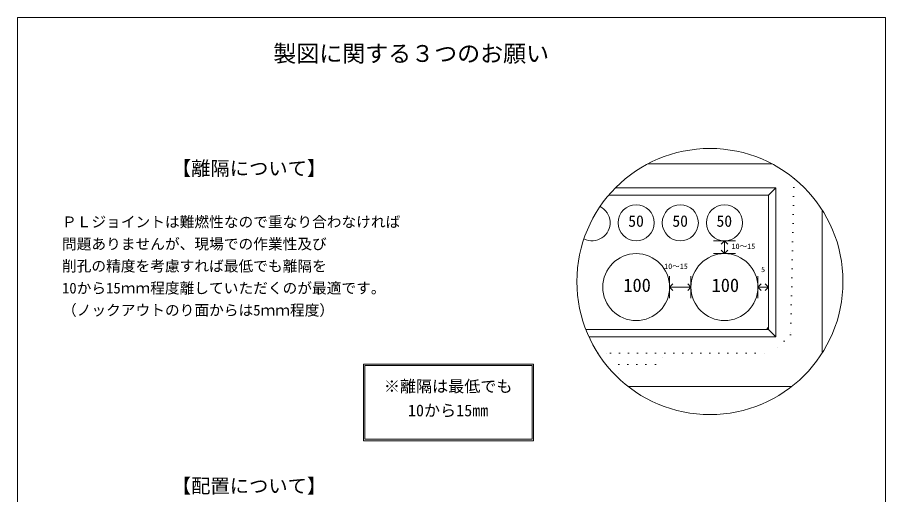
# Model space of a CAD drawing. Units: millimetres, scale not verified. Extents: x -4890 to 18490, y -2287 to 2287.
# Drawn here: x -4890 to -1830, y 606 to 2287 of the extents above; entities that cross this region are included whole.
import ezdxf
from ezdxf.enums import TextEntityAlignment as Align

# ---------------------------------------------------------------- set-up
doc = ezdxf.new("R2010")
doc.units = ezdxf.units.MM
doc.header["$LTSCALE"] = 10
doc.linetypes.add('DASHED1', pattern=[1.8, 1.2, -0.6])
doc.linetypes.add('USER5', pattern=[3.185, 0.01, -3.175])
for name, color, linetype, lineweight in [('0-2_waku', 7, 'Continuous', 18), ('0-3_gaikei', 7, 'Continuous', 18), ('0-4_kakure', 7, 'DASHED1', 5), ('0-5_sunpou', 7, 'Continuous', 5), ('0-8_hole', 7, 'Continuous', 18), ('0-9_uchigawa', 6, 'Continuous', 18), ('0-E_文字１', 7, 'Continuous', 18)]:
    doc.layers.add(name, color=color, linetype=linetype, lineweight=lineweight)
doc.styles.add('ＭＳ ゴシック', font='')
doc.styles.get('ＭＳ ゴシック').set_extended_font_data('MS Gothic')

# ---------------------------------------------------------------- blocks, each defined once
blk = doc.blocks.new('_Open90')
at = {"layer": '0-5_sunpou'}
blk.add_line((0, 0), (-1, 0), dxfattribs=at)
blk.add_lwpolyline([(-0.5, 0.5), (0, 0), (-0.5, -0.5)], dxfattribs=at)

msp = doc.modelspace()

# ---------------------------------------------------------------- linework, layer by layer
at = {"layer": '0-2_waku'}
for p, q in [((-4889.68, 2287.37), (-1829.68, 2287.37)), ((-4889.68, 2287.37), (-1829.68, 2287.37)), ((-4889.68, 2287.37), (-4889.68, -1987.63)), ((-1829.68, 2287.37), (-1829.68, -1987.63))]:
    msp.add_line(p, q, dxfattribs=at)
at = {"layer": '0-3_gaikei'}
for p, q in [((-2229.81, 1771.09), (-2667.95, 1771.09)), ((-2053.6, 1104.34), (-2053.6, 1608.72)), ((-2737.49, 987.01), (-2160.27, 987.01))]:
    msp.add_line(p, q, dxfattribs=at)
at = {"layer": '0-4_kakure', "linetype": 'USER5', "lineweight": 18}
for p, q in [((-2843.71, 1103.65), (-2799.51, 1103.65)), ((-2799.51, 1103.65), (-2229.27, 1103.65)), ((-2799.51, 1103.65), (-2229.27, 1103.65)), ((-2769.77, 1064.77), (-2772.91, 1017.63)), ((-2769.77, 1064.77), (-2666.09, 1064.77))]:
    msp.add_line(p, q, dxfattribs=at)
for points in [[(-2152.61, 1719.94), (-2164.47, 1168.45), (-2229.27, 1103.65)], [(-2769.77, 1064.77), (-2640.17, 1064.77), (-2601.29, 1103.65)]]:
    msp.add_lwpolyline(points, dxfattribs=at)
at = {"layer": '0-5_sunpou', "color": 150, "lineweight": 18}
for p, q in [((-2436.63, 1500.22), (-2358.87, 1500.22)), ((-2436.63, 1454.86), (-2358.87, 1454.86)), ((-2590.85, 1375.81), (-2590.85, 1298.05)), ((-2515.69, 1375.81), (-2515.69, 1298.05)), ((-2279.71, 1375.81), (-2279.71, 1298.05)), ((-2242.23, 1375.81), (-2242.23, 1298.05)), ((-2590.85, 1336.93), (-2515.69, 1336.93)), ((-2279.71, 1336.93), (-2242.23, 1336.93)), ((-2242.23, 1195.27), (-2249.4, 1187.89))]:
    msp.add_line(p, q, dxfattribs=at)
msp.add_circle((-2448.88, 1356.53), 468.88, dxfattribs=at)
at = {"layer": '0-8_hole'}
for centre, radius in [((-2708.79, 1563.73), 63.5), ((-2553.27, 1563.73), 63.5), ((-2397.75, 1563.73), 63.5), ((-2708.79, 1336.93), 117.94), ((-2397.75, 1336.93), 117.94)]:
    msp.add_circle(centre, radius, dxfattribs=at)
msp.add_arc((-2864.31, 1563.73), 63.5, 243.19936, 63.78529, dxfattribs=at)
at = {"layer": '0-9_uchigawa'}
for p, q in [((-2781.65, 1686.85), (-2216.31, 1686.85)), ((-2216.31, 1161.97), (-2216.31, 1686.85)), ((-2805.52, 1660.93), (-2799.51, 1660.93)), ((-2242.23, 1187.89), (-2242.23, 1660.93)), ((-2886.38, 1187.89), (-2799.51, 1187.89)), ((-2799.51, 1187.89), (-2242.23, 1187.89)), ((-2216.31, 1161.97), (-2242.23, 1187.89)), ((-2875.48, 1161.97), (-2799.51, 1161.97)), ((-2799.51, 1161.97), (-2216.31, 1161.97)), ((-3670.15, 1065.63), (-3070.15, 1065.63)), ((-3670.15, 795.63), (-3670.15, 1065.63)), ((-3665.15, 1060.63), (-3075.15, 1060.63)), ((-3665.15, 800.63), (-3665.15, 1060.63)), ((-3075.15, 800.63), (-3075.15, 1060.63)), ((-3070.15, 795.63), (-3070.15, 1065.63)), ((-3670.15, 795.63), (-3070.15, 795.63)), ((-3665.15, 800.63), (-3075.15, 800.63))]:
    msp.add_line(p, q, dxfattribs=at)
msp.add_lwpolyline([(-2799.51, 1660.93), (-2242.23, 1660.93), (-2216.31, 1686.85)], dxfattribs=at)

# ---------------------------------------------------------------- block references
at = {"layer": '0-5_sunpou', "xscale": 23.328, "yscale": 23.328}
for p, rotation in [((-2397.75, 1500.22), 90), ((-2397.75, 1454.86), 270), ((-2590.85, 1336.93), 180), ((-2279.71, 1336.93), 180)]:
    msp.add_blockref('_Open90', p, dxfattribs=dict(at, rotation=rotation))
for p in [(-2515.69, 1336.93), (-2242.23, 1336.93)]:
    msp.add_blockref('_Open90', p, dxfattribs=at)

# ---------------------------------------------------------------- texts
at = {"layer": '0-E_文字１', "style": 'ＭＳ ゴシック'}
for s, height, p in [('製図に関する３つのお願い', 59.38, (-3987.74, 2112.58)), ('【離隔について】', 49.88, (-4345.34, 1715.48)), ('ＰＬジョイントは難燃性なので重なり合わなければ', 38.01, (-4732.46, 1536.36)), ('50', 40.38, (-2736.77, 1537.36)), ('50', 40.38, (-2581.25, 1537.36)), ('50', 40.38, (-2425.73, 1537.36)), ('問題ありませんが、現場での作業性及び', 38.01, (-4732.46, 1458.6)), ('10～15', 19, (-2372.69, 1465.54)), ('削孔の精度を考慮すれば最低でも離隔を', 38.01, (-4732.46, 1380.84)), ('10～15', 19, (-2610.22, 1395.04)), ('5', 19, (-2268.54, 1384.01)), ('10から15ｍｍ程度離していただくのが最適です。', 38.01, (-4732.46, 1303.08)), ('100', 47.51, (-2754.08, 1305.59)), ('100', 47.51, (-2443.04, 1305.59)), ('（ノックアウトのり面からは5ｍｍ程度）', 38.01, (-4732.46, 1225.32)), ('※離隔は最低でも', 41.57, (-3598.18, 954.22)), ('\u3000 10から15mm', 41.57, (-3598.18, 869.17)), ('【配置について】', 49.88, (-4345.34, 596.63))]:
    msp.add_text(s, height=height, dxfattribs=at).set_placement(p, align=Align.BOTTOM_LEFT)

doc.saveas('drawing.dxf')
